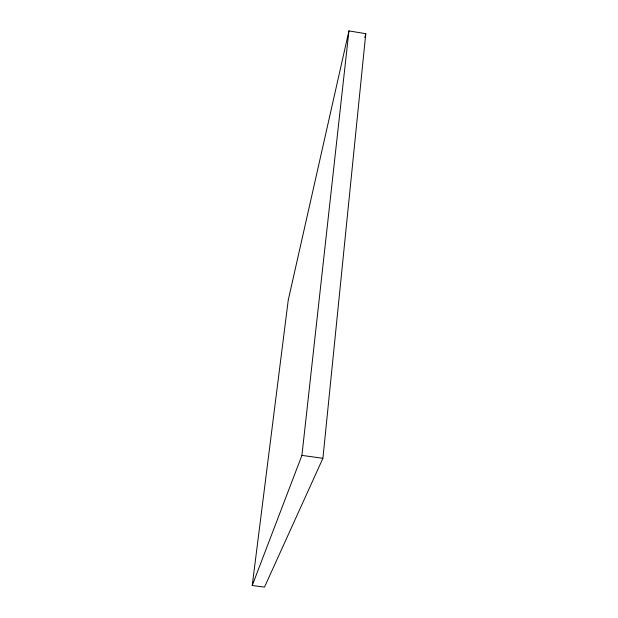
<?xml version="1.0" encoding="UTF-8"?>
<svg xmlns="http://www.w3.org/2000/svg" width="618" height="618" viewBox="0 0 618 618"><rect width="100%" height="100%" fill="white"/><g stroke="black" fill="none" stroke-linecap="round" stroke-linejoin="round"><path stroke-width="0.93" d="M322.913 458.293L365.771 33.696L348.938 30.9L288.235 300.163L252.229 585.509L264.504 587.1L322.913 458.293L301.916 455.389L252.229 585.509M301.916 455.389L348.938 30.9M364.836 37.435L365.771 33.696"/></g></svg>
